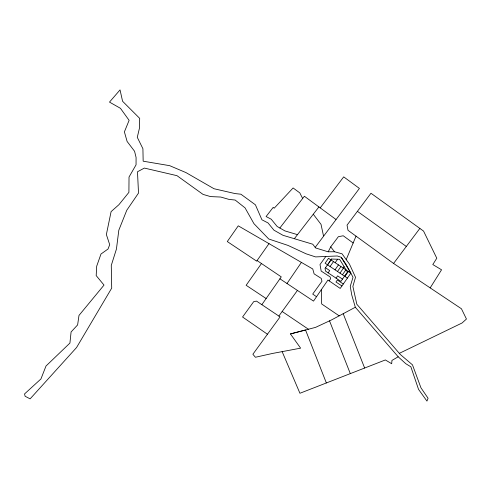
<?xml version="1.0" encoding="UTF-8"?>
<svg xmlns="http://www.w3.org/2000/svg" width="491" height="491" viewBox="0 0 491 491"><rect width="100%" height="100%" fill="white"/><g stroke="black" fill="none" stroke-linecap="round" stroke-linejoin="round"><path stroke-width="0.74" d="M346.216 259.604L356.018 236.146M328.215 251.785L330.713 246.881L338.348 236.711L343.227 235.766L353.158 242.984M430.177 287.892L441.55 269.798L432.804 264.551L436.787 258.217L423.555 231.077L370.975 193.258L347.045 225.13L348.009 230.322L393.567 263.446L461.442 308.765L466.45 319.033L462.062 322.992L399.336 353.348M286.996 283.503L301.4 262.403M329.154 280.883L330.682 278.649L330.081 276.893L321.194 271.075L320.009 264.563L325.821 256.474M327.595 264.876L331.026 259.948M330.069 266.527L333.518 261.574M328.129 272.849L329.707 270.584L325.453 267.748M335.2 262.697L337.618 259.223M335.028 269.829L338.471 264.882M337.501 271.48L340.938 266.552M336.053 278.133L337.63 275.868L342.491 279.109M343.123 267.982L344.081 266.613M339.981 273.131L343.412 268.203M342.454 274.782L345.891 269.854M344.934 276.439L348.365 271.511M267.454 334.236L242.56 317.014L253.718 301.64L256.498 301.106L261.844 304.672L281.269 276.881L257.069 260.568M268.994 243.64L256.664 261.144L227.284 241.554L238.258 225.835L312.755 268.982L314.13 273.88L321.249 278.397L321.967 281.263L312.712 294.066L316.511 296.724M261.476 263.532L246.138 285.289L266.134 298.534M315.191 247.39L359.424 188.421L343.694 176.87L320.2 207.871M261.844 304.672L278.857 316.057L297.429 290.426M393.567 263.446L419.866 228.413M302.665 198.481L299.798 192.883L293.102 187.961L274.174 208.233L273.211 207.337L266.091 216.543L271.204 219.195L277.151 226.474L279.845 228.008L304.383 196.253L335.924 219.428M294.355 238.706L318.911 206.926M398.195 356.797L355.324 307.249L351.759 294.987L350.261 286.357L353.011 277.243L345.811 263.9L341.239 257.315L337.299 255.977L315.59 256.916L306.028 253.786L288.014 245.42L268.73 238.988L253.957 223.681L245.058 207.871L235.164 200.046L229.045 199.42L220.797 197.051L210.535 196.596L203.041 194.399L176.987 175.674L144.372 168.075L137.486 171.764L138.511 193.073L126.77 210.258L118.828 230.169L116.435 249.06L111.279 265.404L111.703 288.125L76.559 347.542L30.117 398.864L25.109 396.255L24.55 393.929L40.937 378.954L46.001 366.022L69.925 343.068L71.085 331.971L77.621 324.907L78.99 315.425L104.018 285.087L96.187 275.598L96.69 266.214L100.98 254.031L108.026 249.011L109.708 244.684L106.369 234.538L111.095 211.621L118.896 204.716L128.9 192.362L129.029 177.03L136.05 164.835L136.081 157.482L134.571 151.271L127.114 141.463L124.395 131.876L129.115 120.338L120.448 108.315L109.493 102.097L120.037 89.908L122.584 101.269L139.683 118.356L139.407 128.372L137.277 137.314L142.912 148.712L143.163 161.189L169.665 165.67L185.972 172.593L213.996 188.728L235.128 193.589L240.897 194.209L255.412 204.808L261.924 219.784L268.043 222.951L273.929 230.162L282.969 235.299L312.761 244.217L315.627 247.961L328.074 251.785L334.549 251.76L342.049 253.816L349.469 264.121L355.509 277.249L352.876 286.449L356.822 304.23L400.275 354.434L412.477 364.85L420.947 387.792L428.066 398.244L426.955 401.092L418.535 389.357L410.875 366.808L405.812 363.727L398.195 356.797L391.941 360.419L391.695 363.727L385.355 359.952L299.933 393.266L282.147 351.666M355.324 307.249L331.591 319.887L315.584 327.368L290.445 333.929L300.621 348.156L272.456 353.459L255.424 357.258L252.877 354.257L280.066 316.91L278.857 316.057M290.445 333.929L305.537 329.989L326.355 382.955M297.478 234.661L284.958 230.917L279.845 228.008M279.925 278.808L313.516 301.106L327.927 280.042L340.208 288.432L350.875 273.113L341.239 257.315M350.844 273.162L328.547 258.297L325.116 263.219L347.413 278.09M343.289 284.001L337.348 280.036L335.973 282.006L341.92 285.971M282.159 311.497L308.434 329.234M339.183 315.842L321.673 303.96L321.31 289.708M357.405 211.333L406.321 246.457M330.713 246.881L334.549 251.76M313.27 214.229L321.016 224.338L323.489 235.833M343.203 313.7L364.641 368.029M329.516 320.85L350.31 373.62M331.517 259.039L325.036 268.344L325.539 271.118L340.914 281.374L347.401 272.057L339.606 259.285L331.517 259.039"/></g></svg>
